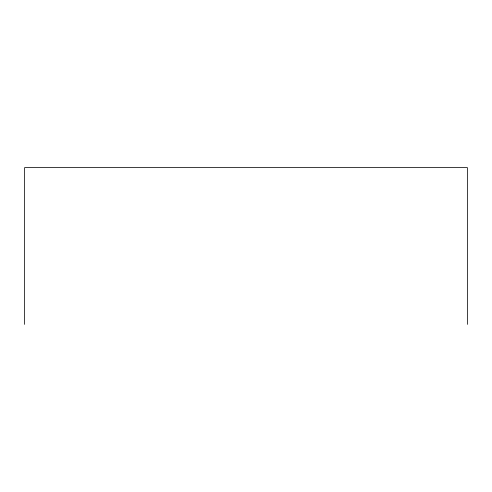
<?xml version="1.0" encoding="UTF-8"?>
<svg xmlns="http://www.w3.org/2000/svg" width="492" height="492" viewBox="0 0 492 492"><rect width="100%" height="100%" fill="white"/><g stroke="black" fill="none" stroke-linecap="round" stroke-linejoin="round"><path stroke-width="0.74" d="M467.4 324.382L467.4 167.618L24.6 167.618L24.6 324.382"/></g></svg>
